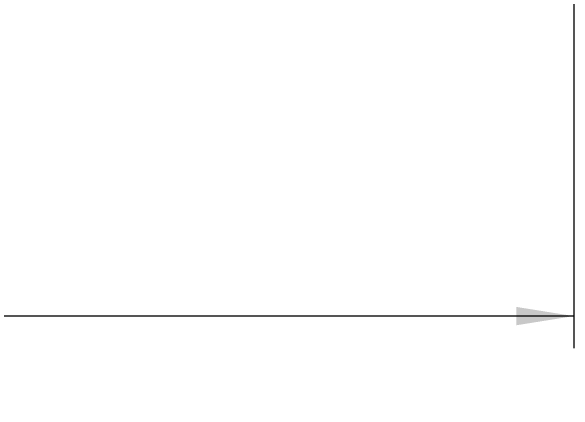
# Model space of a CAD drawing. Header units: millimetres. Extents: x 2 to 278, y 1 to 215.
# Drawn here: x 115.28 to 146.47, y 31.64 to 53.82 of the extents above; entities that cross this region are included whole.
import ezdxf

# ---------------------------------------------------------------- set-up
doc = ezdxf.new("R2010")
doc.units = ezdxf.units.MM
doc.styles.add('SLDTEXTSTYLE0', font='TXT', dxfattribs={"width": 0.75})
doc.dimstyles.new('SLDDIMSTYLE2', dxfattribs={"dimtxt": 2.116667, "dimasz": 3.175, "dimexe": 0, "dimexo": 0.0625, "dimgap": 0.529167, "dimtad": 0, "dimtih": 1, "dimtoh": 1, "dimdec": 1, "dimlfac": 2, "dimrnd": 1e-09, "dimzin": 12, "dimdsep": 46, "dimtxsty": 'SLDTEXTSTYLE0', "dimsah": 1, "dimcen": 0.09, "dimadec": 0, "dimazin": 3, "dimtfac": 1, "dimtdec": 1, "dimtofl": 0, "dimtmove": 0, "dimatfit": 3, "dimfxl": 1, "dimfrac": 2, "dimtolj": 1, "dimtzin": 12, "dimarcsym": 0})

# ---------------------------------------------------------------- blocks, each defined once
blk = doc.blocks.new('_D_17')
at = {"color": 7, "linetype": 'Continuous', "lineweight": 0}
for p, q in [((146.471, 64.013), (146.471, 35.12)), ((58.114, 59.568), (58.114, 35.12)), ((98.414, 38.85), (97.77, 38.85)), ((97.77, 38.85), (97.77, 35.486)), ((106.171, 38.85), (106.815, 38.85)), ((106.815, 38.85), (106.815, 35.486)), ((58.114, 36.898), (95.233, 36.898)), ((146.471, 36.898), (109.352, 36.898)), ((97.77, 35.486), (98.414, 35.486)), ((106.815, 35.486), (106.171, 35.486))]:
    blk.add_line(p, q, dxfattribs=at)
at = {"color": 7, "linetype": 'Continuous', "lineweight": 18}
for points in [[(58.114, 36.898), (61.289, 36.39), (61.289, 37.406)], [(146.471, 36.898), (143.296, 37.406), (143.296, 36.39)]]:
    blk.add_solid(points, dxfattribs=at)
at = {"color": 7, "linetype": 'Continuous', "lineweight": 18, "char_height": 2.1167, "attachment_point": 1, "style": 'SLDTEXTSTYLE0'}
for s, insert in [('176.7mm', (96.129, 42.007)), ('6.96in', (98.414, 38.215)), ('NOMINAL', (95.662, 34.423))]:
    blk.add_mtext(s, dxfattribs=dict(at, insert=insert))

msp = doc.modelspace()

# ---------------------------------------------------------------- dimensions: what is measured, and where the dimension line sits
at = {"color": 7, "linetype": 'Continuous', "lineweight": 18}
dim = msp.add_linear_dim(base=(146.471, 36.898), p1=(58.114, 60.838), p2=(146.471, 65.283), text='<>\\PNOMINAL', dimstyle='SLDDIMSTYLE2', dxfattribs=at)
dim.commit()
dim.dimension.update_dxf_attribs({"geometry": '_D_17', "text_midpoint": (102.293, 36.898), "dimtype": 160})

doc.saveas('drawing.dxf')
